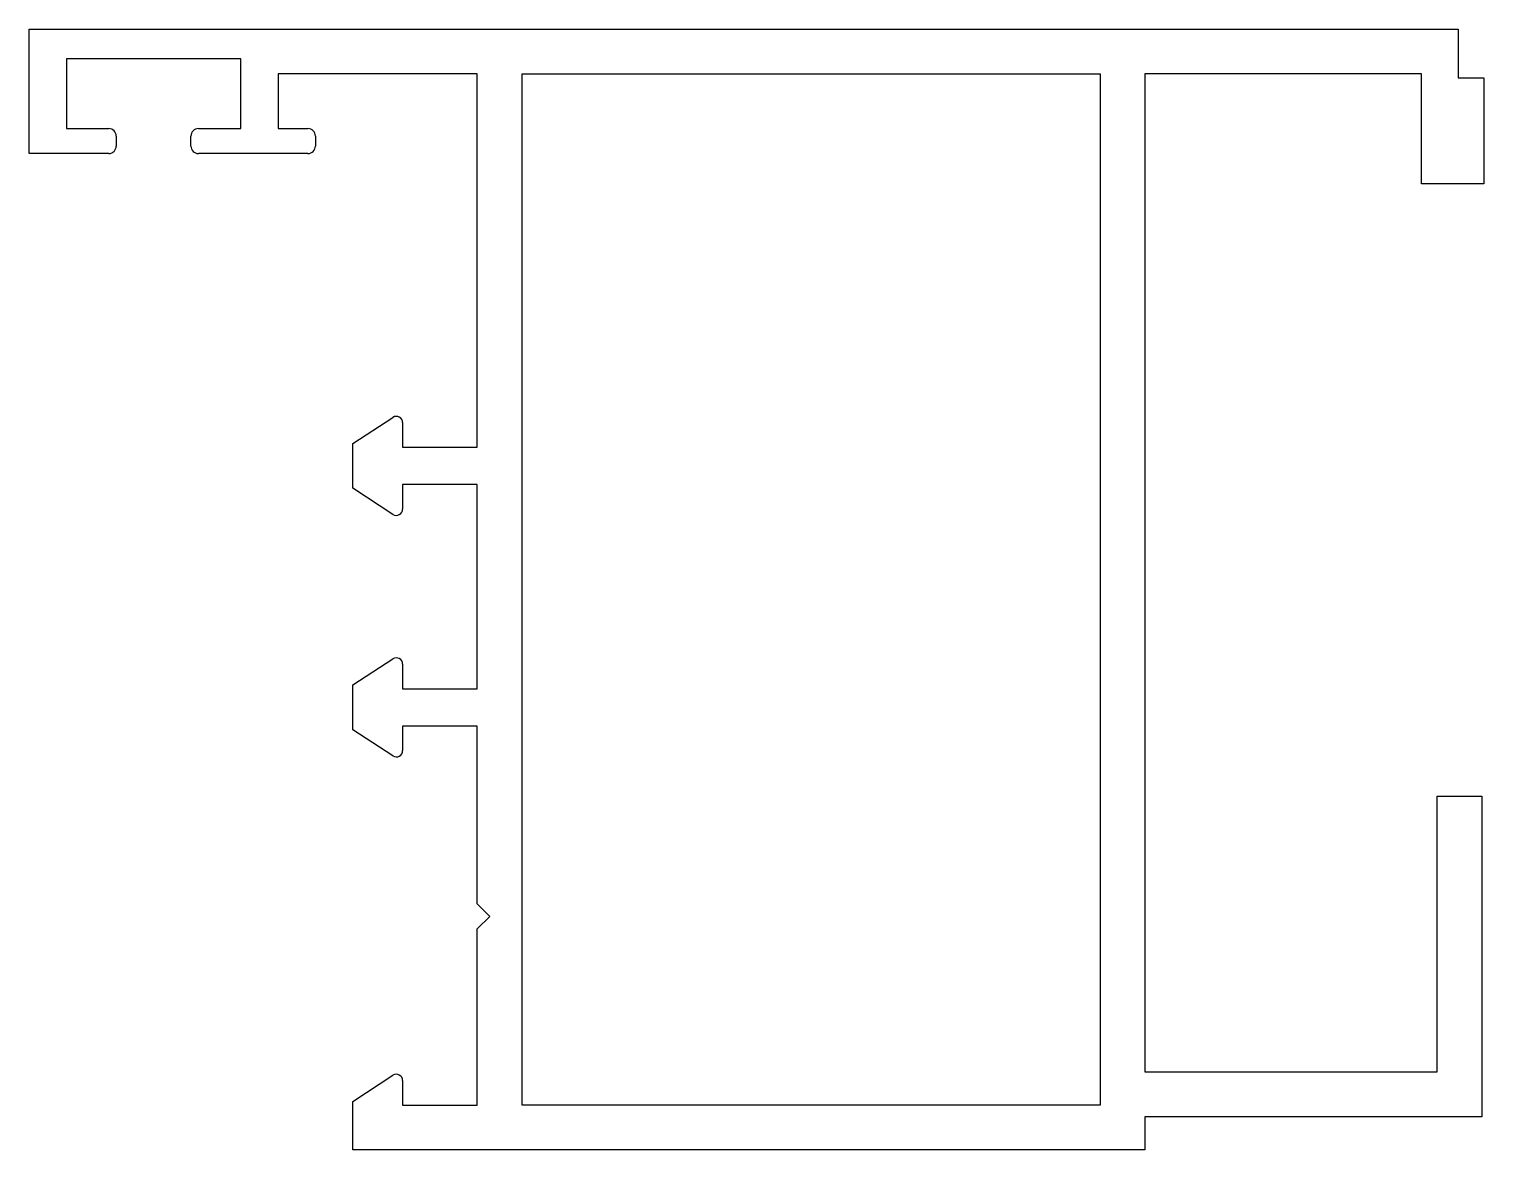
# Model space of a CAD drawing. Extents: x 945.8 to 1004.2, y 423.2 to 468.2.
import ezdxf

# ---------------------------------------------------------------- set-up
doc = ezdxf.new("R2010")
doc.units = 0
doc.layers.add('ANA', color=220, linetype='CONTINUOUS')
doc.layers.add('ERCAN2', color=220, linetype='CONTINUOUS')

msp = doc.modelspace()

# ---------------------------------------------------------------- linework, layer by layer
at = {"layer": 'ANA', "color": 0}
for p, q in [((965.567, 466.409), (988.777, 466.409)), ((965.567, 424.973), (965.567, 466.409)), ((988.777, 466.409), (988.777, 424.973)), ((988.777, 424.973), (965.567, 424.973))]:
    msp.add_line(p, q, dxfattribs=at)
at = {"layer": 'ERCAN2', "color": 0}
for p, q in [((945.767, 463.209), (945.767, 468.209)), ((945.767, 468.209), (1003.159, 468.209)), ((1003.159, 468.209), (1003.159, 466.248)), ((954.267, 467.009), (947.267, 467.009)), ((947.267, 467.009), (947.267, 464.209)), ((954.267, 464.209), (954.267, 467.009)), ((963.767, 466.409), (955.767, 466.409)), ((955.767, 466.409), (955.767, 464.209)), ((963.767, 451.409), (963.767, 466.409)), ((1001.684, 466.409), (990.577, 466.409)), ((990.577, 466.409), (990.577, 426.307)), ((1001.684, 461.992), (1001.684, 466.409)), ((1003.159, 466.248), (1004.194, 466.248)), ((1004.194, 466.248), (1004.194, 461.992)), ((947.267, 464.209), (948.967, 464.209)), ((949.267, 463.909), (949.267, 463.509)), ((952.267, 463.509), (952.267, 463.909)), ((952.567, 464.209), (954.267, 464.209)), ((955.767, 464.209), (956.967, 464.209)), ((957.267, 463.909), (957.267, 463.509)), ((948.967, 463.209), (945.767, 463.209)), ((955.767, 463.209), (952.567, 463.209)), ((956.967, 463.209), (955.767, 463.209)), ((1004.194, 461.992), (1001.684, 461.992)), ((958.767, 451.559), (960.381, 452.608)), ((960.767, 452.399), (960.767, 451.409)), ((958.767, 449.759), (958.767, 451.559)), ((960.767, 451.409), (963.767, 451.409)), ((963.767, 449.909), (960.767, 449.909)), ((960.767, 449.909), (960.767, 448.92)), ((963.767, 441.705), (963.767, 449.909)), ((960.381, 448.71), (958.767, 449.759)), ((958.767, 441.855), (960.381, 442.904)), ((960.767, 442.695), (960.767, 441.705)), ((958.767, 440.055), (958.767, 441.855)), ((960.767, 441.705), (963.767, 441.705)), ((960.381, 439.006), (958.767, 440.055)), ((963.767, 440.205), (960.767, 440.205)), ((960.767, 440.205), (960.767, 439.216)), ((963.767, 433.055), (963.767, 440.205)), ((1002.313, 426.307), (1002.313, 437.383)), ((1002.313, 437.383), (1004.113, 437.383)), ((1004.113, 437.383), (1004.113, 424.507)), ((964.267, 432.555), (963.767, 433.055)), ((963.767, 432.055), (964.267, 432.555)), ((963.767, 424.973), (963.767, 432.055)), ((958.767, 425.123), (960.381, 426.172)), ((960.767, 425.962), (960.767, 424.973)), ((990.577, 426.307), (1002.313, 426.307)), ((958.767, 423.173), (958.767, 425.123)), ((960.767, 424.973), (963.767, 424.973)), ((1004.113, 424.507), (990.577, 424.507)), ((990.577, 424.507), (990.577, 423.173)), ((990.577, 423.173), (958.767, 423.173))]:
    msp.add_line(p, q, dxfattribs=at)
for centre, radius, start, end in [((948.967, 463.909), 0.3, 360, 90), ((952.567, 463.909), 0.3, 90, 180), ((956.967, 463.909), 0.3, 360, 90), ((948.967, 463.509), 0.3, 270, 0), ((952.567, 463.509), 0.3, 180, 270), ((956.967, 463.509), 0.3, 270, 0), ((960.517, 452.399), 0.25, 360, 123.02387), ((960.517, 448.92), 0.25, 236.97613, 0), ((960.517, 442.695), 0.25, 360, 123.02387), ((960.517, 439.216), 0.25, 236.97613, 360), ((960.517, 425.962), 0.25, 0, 123.02387)]:
    msp.add_arc(centre, radius, start, end, dxfattribs=at)

doc.saveas('drawing.dxf')
